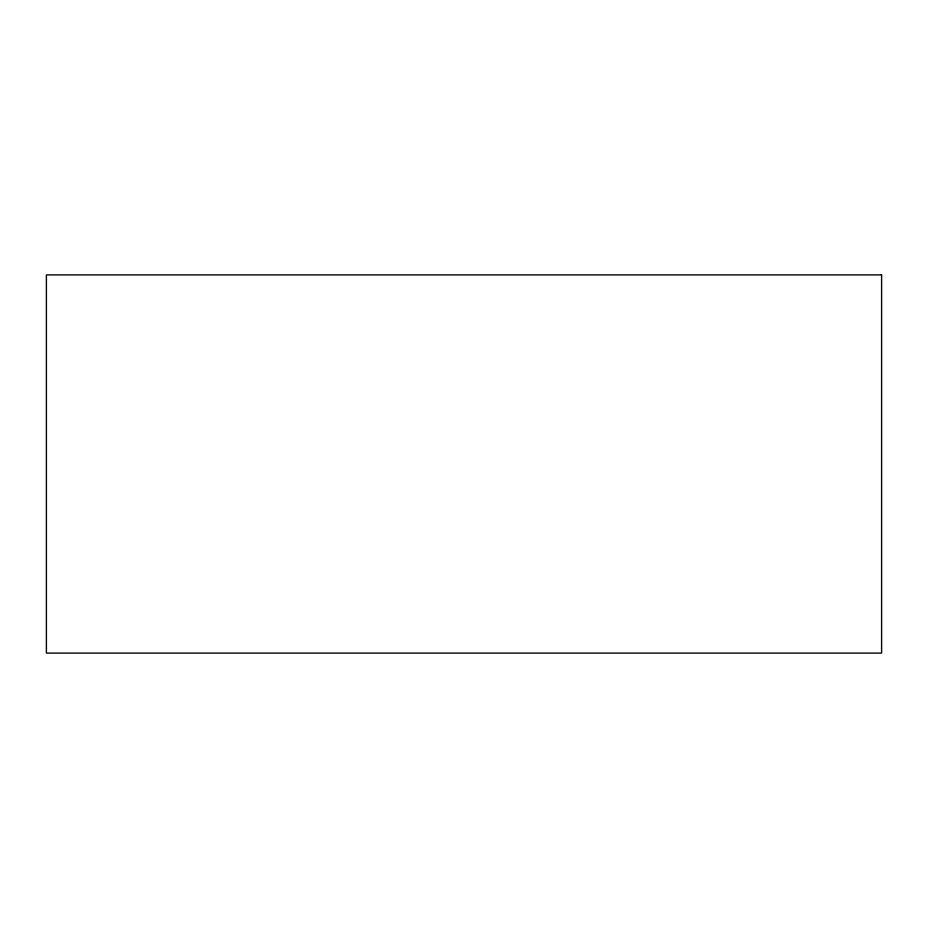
<?xml version="1.0" encoding="UTF-8"?>
<svg xmlns="http://www.w3.org/2000/svg" width="928" height="928" viewBox="0 0 928 928"><rect width="100%" height="100%" fill="white"/><g stroke="black" fill="none" stroke-linecap="round" stroke-linejoin="round"><path stroke-width="1.39" d="M881.6 274.897L46.4 274.897L46.4 653.103L881.6 653.103L881.6 274.897"/></g></svg>
